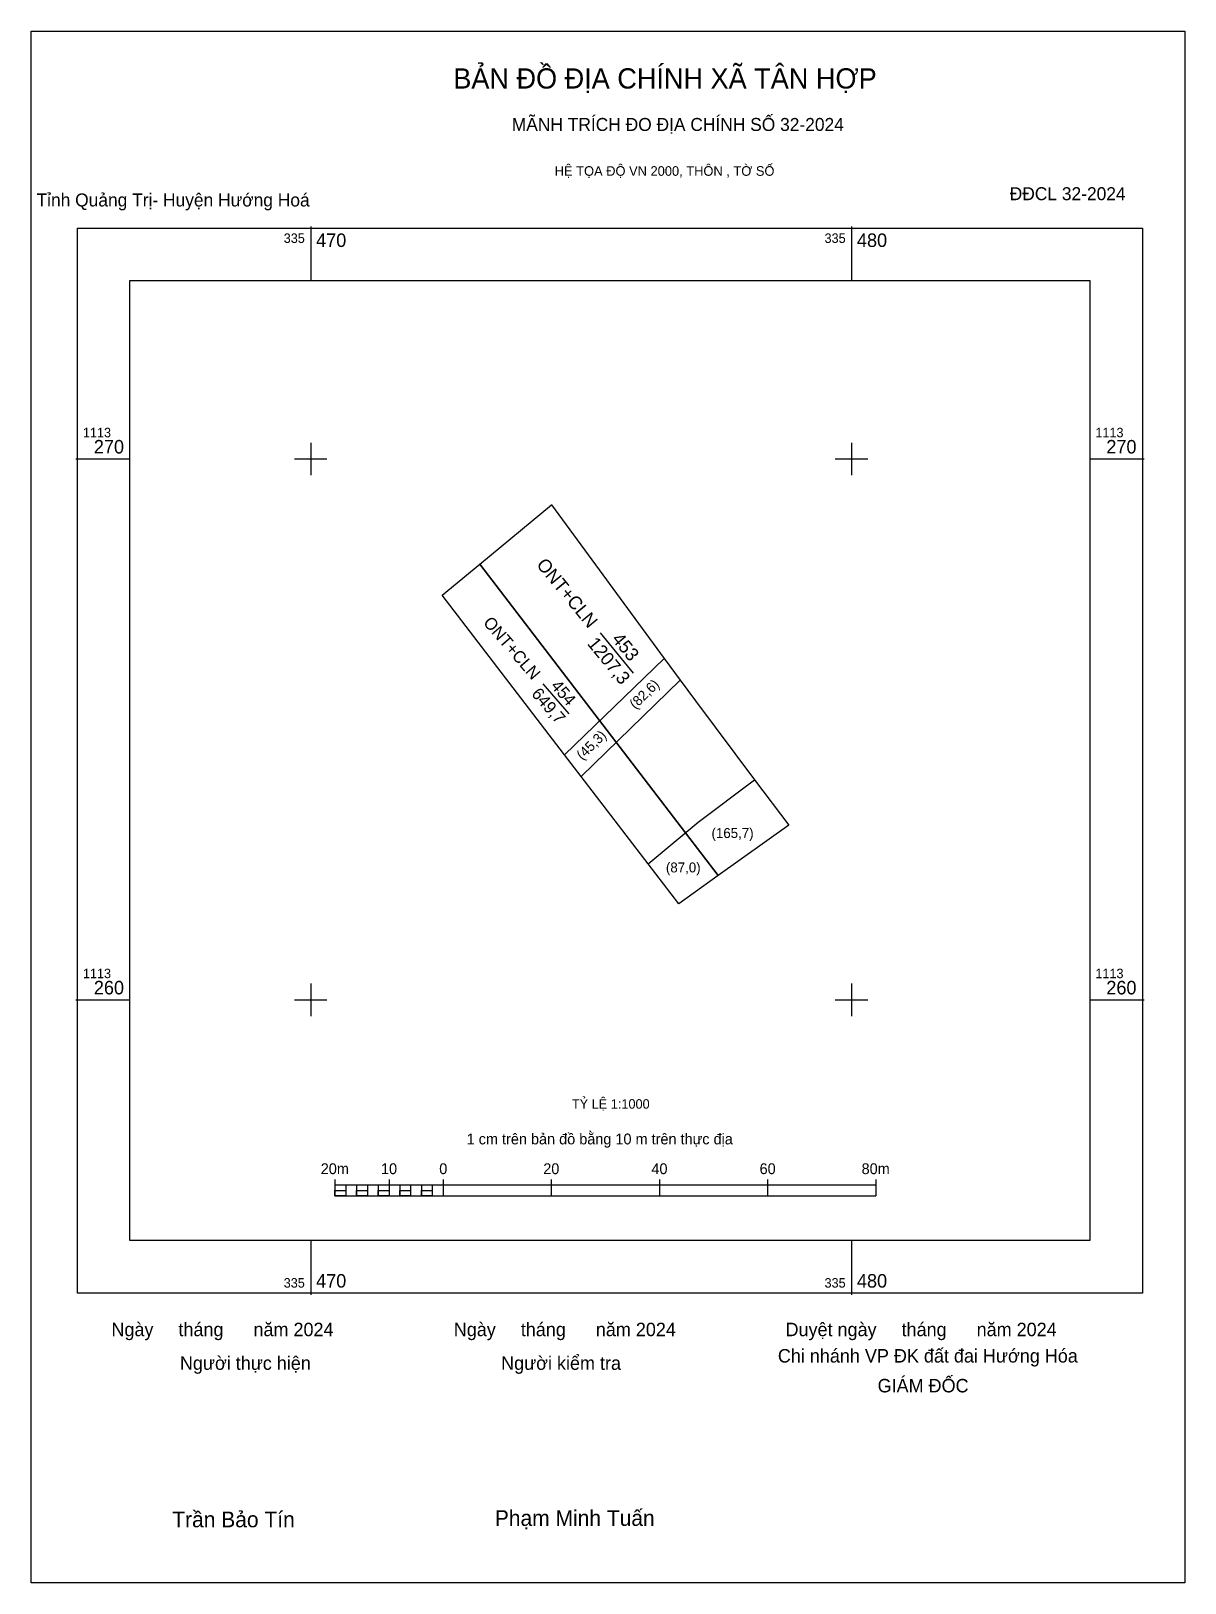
# Model space of a CAD drawing. Extents: x 554640 to 554853, y 1840284 to 1840571.
import ezdxf

# ---------------------------------------------------------------- set-up
doc = ezdxf.new("R2010")
doc.units = 0
for name, color, linetype in [('Level 10', 7, 'Continuous'), ('Level 13', 7, 'Continuous'), ('Level 15', 7, 'Continuous'), ('Level 27', 7, 'Continuous'), ('Level 50', 7, 'Continuous'), ('Level 59', 7, 'Continuous'), ('Level 6', 7, 'Continuous'), ('Level 62', 7, 'Continuous'), ('Level 63', 7, 'Continuous'), ('Level 9', 7, 'Continuous')]:
    doc.layers.add(name, color=color, linetype=linetype)

msp = doc.modelspace()

# ---------------------------------------------------------------- linework, layer by layer
at = {"layer": 'Level 10'}
for points in [[(554722.57, 1840472.51), (554735.84, 1840483.48), (554756.67, 1840455.08), (554759.65, 1840451.02), (554762.45, 1840447.2), (554773.39, 1840432.64), (554779.72, 1840424.23), (554766.69, 1840414.91), (554760.61, 1840422.84)], [(554715.63, 1840466.77), (554722.57, 1840472.51), (554760.61, 1840422.84), (554766.69, 1840414.91), (554759.37, 1840409.67), (554753.69, 1840417.09), (554741.33, 1840433.22), (554738.27, 1840437.22)]]:
    msp.add_lwpolyline(points, close=True, dxfattribs=at)
at = {"layer": 'Level 15'}
msp.add_lwpolyline([(554639.61, 1840571.05), (554852.97, 1840571.05), (554852.97, 1840284.14), (554639.61, 1840284.14)], close=True, dxfattribs=at)
at = {"layer": 'Level 27'}
for p, q in [((554735.84, 1840483.48), (554735.85, 1840483.49)), ((554722.57, 1840472.51), (554722.56, 1840472.5)), ((554779.72, 1840424.23), (554779.72, 1840424.23)), ((554766.69, 1840414.91), (554766.68, 1840414.9))]:
    msp.add_line(p, q, dxfattribs=at)
at = {"layer": 'Level 50'}
msp.add_lwpolyline([(554753.69, 1840417.09), (554762.94, 1840424.78), (554773.39, 1840432.64)], dxfattribs=at)
at = {"layer": 'Level 59'}
for p, q in [((554756.67, 1840455.08), (554738.27, 1840437.22)), ((554759.65, 1840451.02), (554741.33, 1840433.22))]:
    msp.add_line(p, q, dxfattribs=at)
at = {"layer": 'Level 62'}
msp.add_lwpolyline([(554657.89, 1840524.94), (554835.4, 1840524.94), (554835.4, 1840347.43), (554657.89, 1840347.43)], close=True, dxfattribs=at)
at = {"layer": 'Level 63'}
for p, q in [((554691.32, 1840534.94), (554691.32, 1840524.94)), ((554791.32, 1840534.94), (554791.32, 1840524.94)), ((554691.32, 1840494.95), (554691.32, 1840488.95)), ((554791.32, 1840494.95), (554791.32, 1840488.95)), ((554647.89, 1840491.95), (554657.89, 1840491.95)), ((554688.32, 1840491.95), (554694.32, 1840491.95)), ((554788.32, 1840491.95), (554794.32, 1840491.95)), ((554835.4, 1840491.95), (554845.4, 1840491.95)), ((554691.32, 1840394.95), (554691.32, 1840388.95)), ((554791.32, 1840394.95), (554791.32, 1840388.95)), ((554647.89, 1840391.95), (554657.89, 1840391.95)), ((554688.32, 1840391.95), (554694.32, 1840391.95)), ((554788.32, 1840391.95), (554794.32, 1840391.95)), ((554835.4, 1840391.95), (554845.4, 1840391.95)), ((554695.8, 1840358.72), (554695.8, 1840355.72)), ((554705.8, 1840358.72), (554705.8, 1840355.72)), ((554715.8, 1840358.72), (554715.8, 1840355.72)), ((554735.8, 1840358.72), (554735.8, 1840355.72)), ((554755.8, 1840358.72), (554755.8, 1840355.72)), ((554775.8, 1840358.72), (554775.8, 1840355.72)), ((554795.8, 1840358.72), (554795.8, 1840355.72)), ((554695.8, 1840357.72), (554795.8, 1840357.72)), ((554695.8, 1840355.72), (554795.8, 1840355.72)), ((554697.8, 1840357.72), (554697.8, 1840355.72)), ((554699.8, 1840357.72), (554699.8, 1840355.72)), ((554701.8, 1840357.72), (554701.8, 1840355.72)), ((554703.8, 1840357.72), (554703.8, 1840355.72)), ((554705.8, 1840357.72), (554705.8, 1840355.72)), ((554707.8, 1840357.72), (554707.8, 1840355.72)), ((554709.8, 1840357.72), (554709.8, 1840355.72)), ((554711.8, 1840357.72), (554711.8, 1840355.72)), ((554713.8, 1840357.72), (554713.8, 1840355.72)), ((554715.8, 1840357.72), (554715.8, 1840355.72)), ((554691.32, 1840347.43), (554691.32, 1840337.43)), ((554791.32, 1840347.43), (554791.32, 1840337.43))]:
    msp.add_line(p, q, dxfattribs=at)
for points in [[(554648.2, 1840534.63), (554845.09, 1840534.63), (554845.09, 1840337.74), (554648.2, 1840337.74)], [(554695.8, 1840356.72), (554697.8, 1840356.72), (554697.8, 1840355.72), (554695.8, 1840355.72)], [(554695.8, 1840356.72), (554697.8, 1840356.72), (554697.8, 1840355.72), (554695.8, 1840355.72)], [(554699.8, 1840356.72), (554701.8, 1840356.72), (554701.8, 1840355.72), (554699.8, 1840355.72)], [(554703.8, 1840356.72), (554705.8, 1840356.72), (554705.8, 1840355.72), (554703.8, 1840355.72)], [(554707.8, 1840356.72), (554709.8, 1840356.72), (554709.8, 1840355.72), (554707.8, 1840355.72)], [(554711.8, 1840356.72), (554713.8, 1840356.72), (554713.8, 1840355.72), (554711.8, 1840355.72)]]:
    msp.add_lwpolyline(points, close=True, dxfattribs=at)
at = {"layer": 'Level 9'}
for p, q in [((554744.83, 1840459.81), (554750.97, 1840452.35)), ((554734.25, 1840450.36), (554739.02, 1840444.82))]:
    msp.add_line(p, q, dxfattribs=at)

# ---------------------------------------------------------------- texts
at = {"layer": 'Level 13'}
for s, height, rotation, p in [('ONT+CLN', 2.449, 309.4466, (554732.93, 1840472.34)), ('ONT+CLN', 2.244, 310.7324, (554723.09, 1840461.6)), ('453', 2.449, 309.4466, (554746.87, 1840458.56)), ('1207,3', 2.449, 309.4466, (554742.33, 1840457.75)), ('454', 2.244, 310.7324, (554735.59, 1840449.9)), ('649,7', 2.244, 310.7324, (554732.01, 1840448.43))]:
    msp.add_text(s, height=height, rotation=rotation, dxfattribs=at).set_placement(p)
at = {"layer": 'Level 6'}
msp.add_text('TỶ LỆ 1:1000', height=1.7579, dxfattribs=at).set_placement((554739.62, 1840371.82))
at = {"layer": 'Level 63'}
for s, height, p in [('BẢN ĐỒ ĐỊA CHÍNH XÃ TÂN HỢP', 3.7437, (554717.69, 1840560.42)), ('MÃNH TRÍCH ĐO ĐỊA CHÍNH SỐ 32-2024', 2.4022, (554728.5, 1840552.58)), ('HỆ TỌA ĐỘ VN 2000, THÔN , TỜ SỐ ', 1.7782, (554736.45, 1840544.29)), ('335', 1.75, (554686.33, 1840531.88)), ('470', 2.5, (554692.32, 1840531.13)), ('335', 1.75, (554786.33, 1840531.88)), ('480', 2.5, (554792.32, 1840531.13)), ('1113', 1.75, (554649.2, 1840495.95)), ('1113', 1.75, (554836.4, 1840495.95)), ('270', 2.5, (554651.23, 1840492.95)), ('270', 2.5, (554838.43, 1840492.95)), ('1113', 1.75, (554649.2, 1840395.95)), ('1113', 1.75, (554836.4, 1840395.95)), ('260', 2.5, (554651.23, 1840392.95)), ('260', 2.5, (554838.43, 1840392.95)), ('1 cm trên bản đồ bằng 10 m trên thực địa', 2, (554720.16, 1840365.22)), ('20m', 2, (554693.18, 1840359.72)), ('10', 2, (554704.32, 1840359.72)), ('0', 2, (554715.09, 1840359.72)), ('20', 2, (554734.32, 1840359.72)), ('40', 2, (554754.32, 1840359.72)), ('60', 2, (554774.32, 1840359.72)), ('80m', 2, (554793.18, 1840359.72)), ('335', 1.75, (554686.33, 1840338.74)), ('470', 2.5, (554692.32, 1840338.74)), ('335', 1.75, (554786.33, 1840338.74)), ('480', 2.5, (554792.32, 1840338.74)), ('Ngày     tháng      năm 2024', 2.4883, (554654.48, 1840329.76)), ('Ngày     tháng      năm 2024', 2.4883, (554717.78, 1840329.76)), ('Duyệt ngày     tháng      năm 2024', 2.4883, (554779.12, 1840329.76)), ('Chi nhánh VP ĐK đất đai Hướng Hóa', 2.4883, (554777.7, 1840324.89)), ('Người thực hiện', 2.4883, (554667.14, 1840323.54)), ('Người kiểm tra', 2.4883, (554726.53, 1840323.54)), ('GIÁM ĐỐC', 2.488, (554796.14, 1840319.37)), ('Trần Bảo Tín', 2.9024, (554665.72, 1840294.43)), ('Phạm Minh Tuấn', 2.9024, (554725.37, 1840294.69))]:
    msp.add_text(s, height=height, dxfattribs=at).set_placement(p)
at = {"layer": 'Level 9'}
for s, height, p in [('ĐĐCL 32-2024', 2.4022, (554820.57, 1840539.78)), ('Tỉnh Quảng Trị- Huyện Hướng Hoá', 2.4022, (554640.63, 1840538.62)), ('(165,7)', 1.837, (554765.43, 1840421.86)), ('(87,0)', 1.837, (554757, 1840415.5))]:
    msp.add_text(s, height=height, dxfattribs=at).set_placement(p)
for s, p in [('(82,6)', (554751.35, 1840445.58)), ('(45,3)', (554741.55, 1840436.16))]:
    msp.add_text(s, height=1.837, rotation=44.4164, dxfattribs=at).set_placement(p)

doc.saveas('drawing.dxf')
